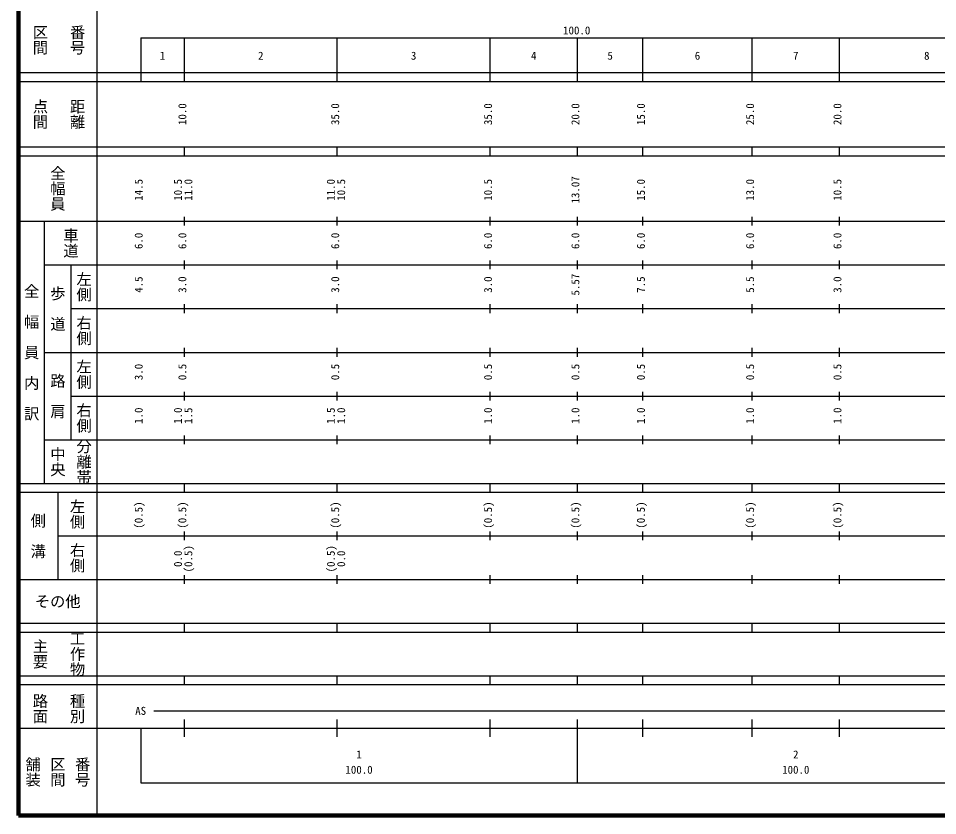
# Model space of a CAD drawing. Units: millimetres on the paper, enlarged 1000 times. Extents: x 40000 to 680000, y 20000 to 380000.
# Drawn here: x 40000 to 250481, y 20000 to 202409 of the extents above; entities that cross this region are included whole.
import ezdxf
from ezdxf.enums import TextEntityAlignment as Align

# ---------------------------------------------------------------- set-up
doc = ezdxf.new("R2010")
doc.units = ezdxf.units.MM
doc.header["$LTSCALE"] = 1000
doc.layers.add('M-TTL', color=2, linetype='Continuous', lineweight=140)
doc.layers.add('M-TTL-BAND', color=7, linetype='Continuous', lineweight=25)
doc.styles.add('@ＭＳ ゴシック', font='')
doc.styles.add('ＭＳ ゴシック', font='')
doc.styles.get('@ＭＳ ゴシック').set_extended_font_data('@MS Gothic')
doc.styles.get('ＭＳ ゴシック').set_extended_font_data('MS Gothic')

msp = doc.modelspace()

# ---------------------------------------------------------------- linework, layer by layer
at = {"layer": 'M-TTL'}
for p, q in [((40000, 380000), (40000, 20000)), ((40000, 20000), (680000, 20000))]:
    msp.add_line(p, q, dxfattribs=at)
at = {"layer": 'M-TTL-BAND'}
for p, q in [((58000, 370000), (58000, 20000)), ((68000, 198000), (579000, 198000)), ((68000, 198000), (68000, 188000)), ((78000, 188000), (78000, 198000)), ((113000, 188000), (113000, 198000)), ((148000, 188000), (148000, 198000)), ((168000, 188000), (168000, 198000)), ((183000, 188000), (183000, 198000)), ((208000, 188000), (208000, 198000)), ((228000, 188000), (228000, 198000)), ((40000, 190000), (579000, 190000)), ((40000, 188000), (579000, 188000)), ((40000, 173000), (579000, 173000)), ((78000, 171000), (78000, 173000)), ((113000, 171000), (113000, 173000)), ((148000, 171000), (148000, 173000)), ((168000, 171000), (168000, 173000)), ((183000, 171000), (183000, 173000)), ((208000, 171000), (208000, 173000)), ((228000, 171000), (228000, 173000)), ((40000, 171000), (579000, 171000)), ((40000, 156000), (579000, 156000)), ((46000, 96000), (46000, 156000)), ((78000, 155000), (78000, 157000)), ((113000, 155000), (113000, 157000)), ((148000, 155000), (148000, 157000)), ((168000, 155000), (168000, 157000)), ((183000, 155000), (183000, 157000)), ((208000, 155000), (208000, 157000)), ((228000, 155000), (228000, 157000)), ((46000, 146000), (579000, 146000)), ((52000, 146000), (52000, 106000)), ((78000, 145000), (78000, 147000)), ((113000, 145000), (113000, 147000)), ((148000, 145000), (148000, 147000)), ((168000, 145000), (168000, 147000)), ((183000, 145000), (183000, 147000)), ((208000, 145000), (208000, 147000)), ((228000, 145000), (228000, 147000)), ((78000, 135000), (78000, 137000)), ((113000, 135000), (113000, 137000)), ((148000, 135000), (148000, 137000)), ((168000, 135000), (168000, 137000)), ((183000, 135000), (183000, 137000)), ((208000, 135000), (208000, 137000)), ((228000, 135000), (228000, 137000)), ((52000, 136000), (579000, 136000)), ((78000, 125000), (78000, 127000)), ((113000, 125000), (113000, 127000)), ((148000, 125000), (148000, 127000)), ((168000, 125000), (168000, 127000)), ((183000, 125000), (183000, 127000)), ((208000, 125000), (208000, 127000)), ((228000, 125000), (228000, 127000)), ((46000, 126000), (579000, 126000)), ((52000, 116000), (579000, 116000)), ((78000, 115000), (78000, 117000)), ((113000, 115000), (113000, 117000)), ((148000, 115000), (148000, 117000)), ((168000, 115000), (168000, 117000)), ((183000, 115000), (183000, 117000)), ((208000, 115000), (208000, 117000)), ((228000, 115000), (228000, 117000)), ((46000, 106000), (579000, 106000)), ((78000, 105000), (78000, 107000)), ((113000, 105000), (113000, 107000)), ((148000, 105000), (148000, 107000)), ((168000, 105000), (168000, 107000)), ((183000, 105000), (183000, 107000)), ((208000, 105000), (208000, 107000)), ((228000, 105000), (228000, 107000)), ((40000, 96000), (579000, 96000)), ((78000, 94000), (78000, 96000)), ((113000, 94000), (113000, 96000)), ((148000, 94000), (148000, 96000)), ((168000, 94000), (168000, 96000)), ((183000, 94000), (183000, 96000)), ((208000, 94000), (208000, 96000)), ((228000, 94000), (228000, 96000)), ((40000, 94000), (579000, 94000)), ((49000, 94000), (49000, 74000)), ((78000, 83000), (78000, 85000)), ((113000, 83000), (113000, 85000)), ((148000, 83000), (148000, 85000)), ((168000, 83000), (168000, 85000)), ((183000, 83000), (183000, 85000)), ((208000, 83000), (208000, 85000)), ((228000, 83000), (228000, 85000)), ((49000, 84000), (579000, 84000)), ((40000, 74000), (579000, 74000)), ((78000, 73000), (78000, 75000)), ((113000, 73000), (113000, 75000)), ((148000, 73000), (148000, 75000)), ((168000, 73000), (168000, 75000)), ((183000, 73000), (183000, 75000)), ((208000, 73000), (208000, 75000)), ((228000, 73000), (228000, 75000)), ((40000, 64000), (579000, 64000)), ((78000, 62000), (78000, 64000)), ((113000, 62000), (113000, 64000)), ((148000, 62000), (148000, 64000)), ((168000, 62000), (168000, 64000)), ((183000, 62000), (183000, 64000)), ((208000, 62000), (208000, 64000)), ((228000, 62000), (228000, 64000)), ((40000, 62000), (579000, 62000)), ((40000, 52000), (579000, 52000)), ((78000, 50000), (78000, 52000)), ((113000, 50000), (113000, 52000)), ((148000, 50000), (148000, 52000)), ((168000, 50000), (168000, 52000)), ((183000, 50000), (183000, 52000)), ((208000, 50000), (208000, 52000)), ((228000, 50000), (228000, 52000)), ((40000, 50000), (579000, 50000)), ((71000, 44000), (561000, 44000)), ((40000, 40000), (579000, 40000)), ((68000, 40000), (68000, 27500)), ((78000, 38000), (78000, 42000)), ((113000, 38000), (113000, 42000)), ((148000, 38000), (148000, 42000)), ((168000, 27500), (168000, 42000)), ((183000, 38000), (183000, 42000)), ((208000, 38000), (208000, 42000)), ((228000, 38000), (228000, 42000)), ((68000, 27500), (579000, 27500))]:
    msp.add_line(p, q, dxfattribs=at)

# ---------------------------------------------------------------- texts
at = {"layer": 'M-TTL-BAND', "style": '@ＭＳ ゴシック'}
for s, p in [('区間', (45000, 197500)), ('番号', (53500, 197500)), ('点間', (45000, 180500)), ('距離', (53500, 180500)), ('全幅員', (49000, 163500)), ('車道', (52000, 151000)), ('左側', (55000, 141000)), ('全\u3000幅\u3000員\u3000内\u3000訳', (43000, 126000)), ('歩\u3000道', (49000, 136000)), ('右側', (55000, 131000)), ('左側', (55000, 121000)), ('路\u3000肩', (49000, 116000)), ('右側', (55000, 111000)), ('分離帯', (55000, 101000)), ('中央', (49000, 101000)), ('左側', (53500, 89000)), ('側\u3000溝', (44500, 84000)), ('右側', (53500, 79000)), ('工作物', (53500, 57000)), ('主要', (45000, 57000)), ('路面', (45000, 44500)), ('種別', (53500, 44500)), ('舗装', (43333, 30000)), ('区間', (49000, 30000)), ('番号', (54667, 30000))]:
    msp.add_text(s, height=2566, rotation=270, dxfattribs=at).set_placement(p, align=Align.MIDDLE_CENTER)
at = {"layer": 'M-TTL-BAND', "style": 'ＭＳ ゴシック'}
for s, p in [('100.0', (167844, 198195)), ('1', (73000, 192405)), ('2', (95500, 192405)), ('3', (130500, 192405)), ('4', (158000, 192405)), ('5', (175500, 192405)), ('6', (195500, 192405)), ('7', (218000, 192405)), ('8', (248000, 192405)), ('AS', (68000, 42500)), ('1', (118000, 32523)), ('2', (218000, 32523)), ('100.0', (118000, 29033)), ('100.0', (218000, 29033))]:
    msp.add_text(s, height=1833, dxfattribs=at).set_placement(p, align=Align.BOTTOM_CENTER)
for s, p in [('10.0', (79000, 180500)), ('35.0', (114000, 180500)), ('35.0', (149000, 180500)), ('20.0', (169000, 180500)), ('15.0', (184000, 180500)), ('25.0', (209000, 180500)), ('20.0', (229000, 180500)), ('14.5', (69000, 163174)), ('10.5', (78000, 163174)), ('11.0', (80370, 163174)), ('11.0', (113000, 163174)), ('10.5', (115370, 163174)), ('10.5', (149000, 163174)), ('13.07', (169000, 163174)), ('15.0', (184000, 163174)), ('13.0', (209000, 163174)), ('10.5', (229000, 163174)), ('6.0', (69000, 151500)), ('6.0', (79000, 151500)), ('6.0', (114000, 151500)), ('6.0', (149000, 151500)), ('6.0', (169000, 151500)), ('6.0', (184000, 151500)), ('6.0', (209000, 151500)), ('6.0', (229000, 151500)), ('4.5', (69000, 141500)), ('3.0', (79000, 141500)), ('3.0', (114000, 141500)), ('3.0', (149000, 141500)), ('5.57', (169000, 141500)), ('7.5', (184000, 141500)), ('5.5', (209000, 141500)), ('3.0', (229000, 141500)), ('3.0', (69000, 121500)), ('0.5', (79000, 121500)), ('0.5', (114000, 121500)), ('0.5', (149000, 121500)), ('0.5', (169000, 121500)), ('0.5', (184000, 121500)), ('0.5', (209000, 121500)), ('0.5', (229000, 121500)), ('1.0', (69000, 111500)), ('1.0', (78000, 111500)), ('1.5', (80370, 111500)), ('1.5', (113000, 111500)), ('1.0', (115370, 111500)), ('1.0', (149000, 111500)), ('1.0', (169000, 111500)), ('1.0', (184000, 111500)), ('1.0', (209000, 111500)), ('1.0', (229000, 111500)), ('(0.5)', (69000, 88764)), ('(0.5)', (79000, 88764)), ('(0.5)', (114000, 88764)), ('(0.5)', (149000, 88764)), ('(0.5)', (169000, 88764)), ('(0.5)', (184000, 88764)), ('(0.5)', (209000, 88764)), ('(0.5)', (229000, 88764)), ('0.0', (78000, 78764)), ('(0.5)', (80370, 78764)), ('(0.5)', (113000, 78764)), ('0.0', (115370, 78764))]:
    msp.add_text(s, height=1833, rotation=90, dxfattribs=at).set_placement(p, align=Align.BOTTOM_CENTER)
msp.add_text('その他', height=2566, dxfattribs=at).set_placement((49000, 69000), align=Align.MIDDLE_CENTER)

doc.saveas('drawing.dxf')
